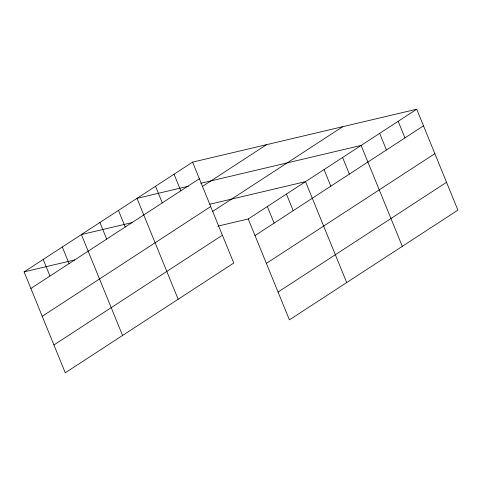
<?xml version="1.0" encoding="UTF-8"?>
<svg xmlns="http://www.w3.org/2000/svg" width="482" height="482" viewBox="0 0 482 482"><rect width="100%" height="100%" fill="white"/><g stroke="black" fill="none" stroke-linecap="round" stroke-linejoin="round"><path stroke-width="0.72" d="M192.583 162.133L233.758 263.039L65.281 372.779L24.1 271.878L192.583 162.133L416.719 109.221L457.9 210.122L289.417 319.867L248.242 218.961L416.719 109.221M30.872 288.477L199.355 178.732M202.301 186.522L266.546 144.672M42.229 316.294L210.706 206.555M212.466 211.55L342.756 126.682M53.924 344.961L222.407 235.216M255.014 235.565L423.497 125.82M266.365 263.383L434.848 153.644M278.066 292.044L446.549 182.304M188.468 186.197L136.984 198.349L178.159 299.256M200.795 183.287L361.12 145.437L402.301 246.338M132.146 222.582L81.386 234.565L122.561 335.466M209.784 204.254L305.522 181.648L346.703 282.554M24.1 271.878L74.861 259.894M217.786 226.154L248.242 218.961M398.186 121.289L404.964 137.894M379.653 133.363L386.431 149.962M342.588 157.506L349.366 174.104M324.055 169.58L330.833 186.179M286.428 194.089L293.207 210.688M267.335 206.525L274.107 223.124M174.05 174.207L180.822 190.806M155.517 186.275L162.289 202.88M118.452 210.423L125.224 227.022M99.919 222.491L106.691 239.09M62.286 247.001L69.065 263.6M43.193 259.437L49.971 276.041"/></g></svg>
